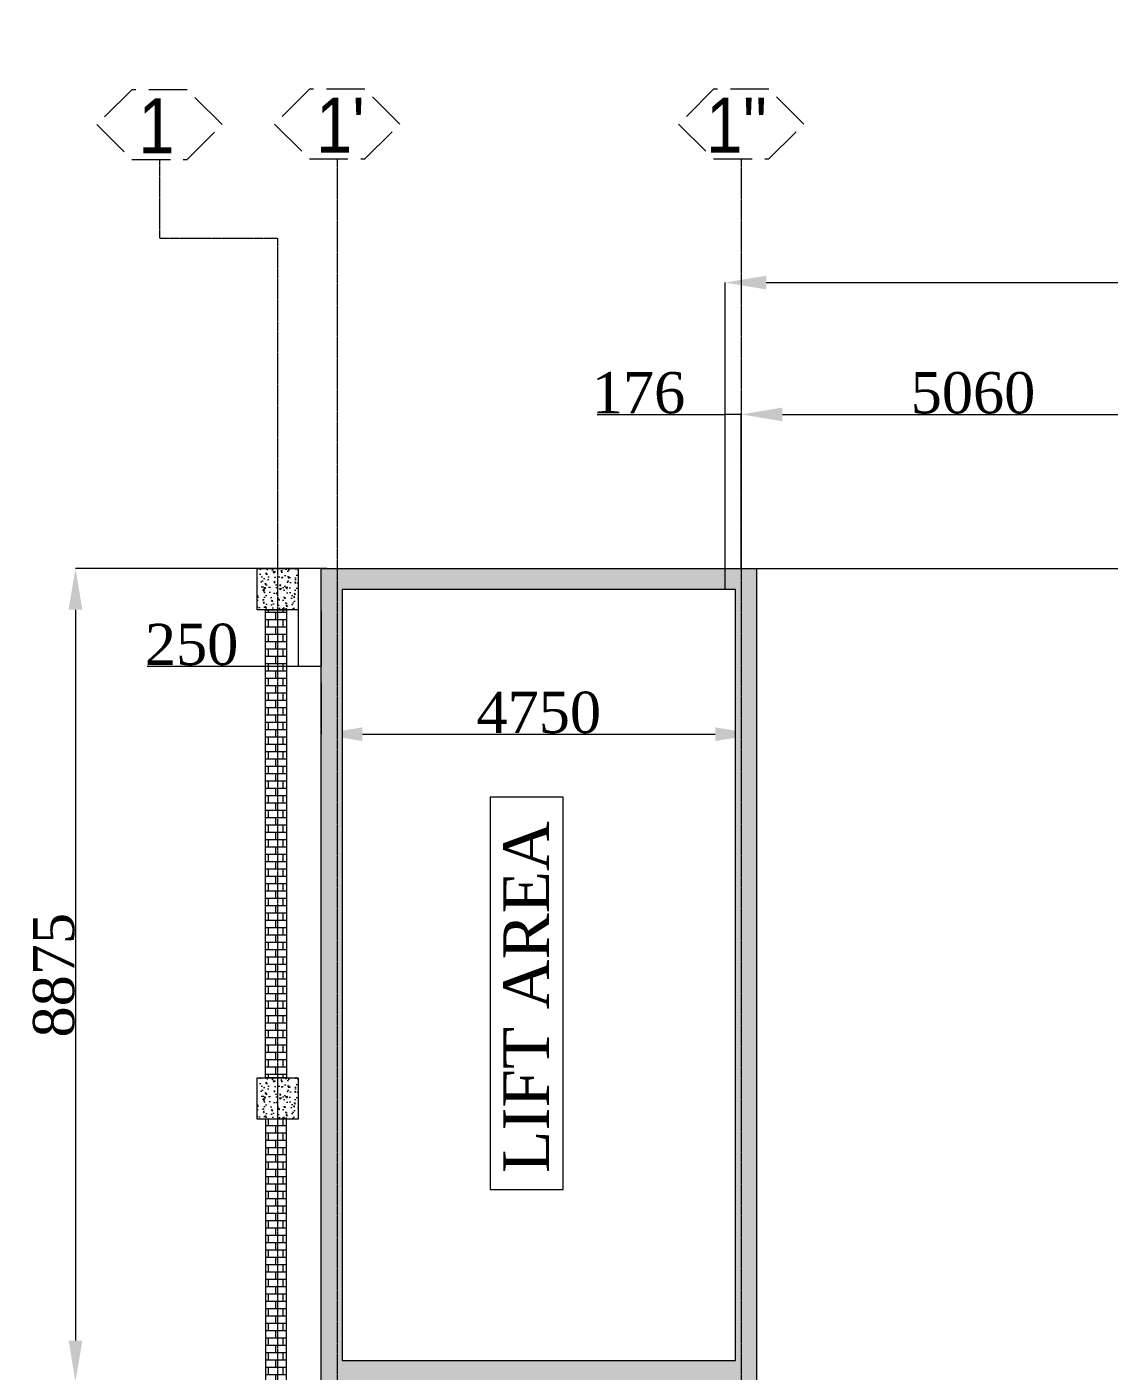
# Model space of a CAD drawing. Header units: millimetres. Extents: x 0 to 13151789, y -1482478 to 0.
# Drawn here: x 12762291 to 12774102, y -1301012 to -1286342 of the extents above; entities that cross this region are included whole.
import ezdxf

# ---------------------------------------------------------------- set-up
doc = ezdxf.new("R2010")
doc.units = ezdxf.units.MM
doc.header["$LTSCALE"] = 0.4
doc.header["$MEASUREMENT"] = 0
doc.header["$PDMODE"] = 66
doc.linetypes.add('CENTER', pattern=[2, 1.25, -0.25, 0.25, -0.25])
doc.linetypes.add('XKITLINE03', pattern=[6, 3, -1, 1, -1])
doc.layers.get('Defpoints').update_dxf_attribs({"lineweight": 0})
for name, color, linetype, lineweight in [('COLUM HATCH', 7, 'Continuous', 0), ('Grid', 202, 'CENTER', 0), ('HATCH', 8, 'Continuous', 0), ('Layer 1', 7, 'Continuous', 0), ('Other object type', 1, 'Continuous', 0), ('TEXT', 7, 'Continuous', 0)]:
    doc.layers.add(name, color=color, linetype=linetype, lineweight=lineweight)
doc.styles.add('ARIAL_', font='arial.ttf')
doc.styles.add('style2', font='ARIALN.TTF')
doc.styles.add('TNROMAN', font='times.ttf')
doc.dimstyles.new('shahid', dxfattribs={"dimtxt": 37.0005, "dimasz": 20, "dimexe": 8, "dimexo": 10, "dimgap": 5, "dimtad": 3, "dimdec": 0, "dimrnd": 1, "dimzin": 0, "dimdsep": 46, "dimtxsty": 'style2', "dimcen": 0.09, "dimclrt": 1, "dimadec": 0, "dimazin": 0, "dimtfac": 1, "dimtdec": 0, "dimtix": 1, "dimtmove": 1, "dimatfit": 3, "dimfxl": 1, "dimtolj": 1, "dimtzin": 0, "dimlwd": 5, "dimlwe": 5, "dimarcsym": 0})
pattern_1 = [(0, (5217888.11, -1755129.696), (0, 80), []), (90, (5217888.11, -1755129.696), (-80, 80), [80, -80])]

# ---------------------------------------------------------------- blocks, each defined once
blk = doc.blocks.new('*D101')
at = {"layer": 'Defpoints', "color": 0, "linetype": 'ByBlock', "lineweight": 0, "ltscale": 0.0025, "transparency": 16777216}
for p in [(12765566, -1292253), (12762821, -1301128), (12765566, -1301128)]:
    blk.add_point(p, dxfattribs=at)
at = {"layer": 'Layer 1', "color": 8, "linetype": 'ByBlock', "lineweight": 5, "ltscale": 0.0025, "transparency": 16777216}
for p, q in [((12765566, -1292253), (12762821, -1292253)), ((12762821, -1292703), (12762821, -1300678)), ((12765566, -1301128), (12762821, -1301128))]:
    blk.add_line(p, q, dxfattribs=at)
at = {"layer": 'Layer 1', "color": 8, "linetype": 'ByBlock', "lineweight": 0, "ltscale": 0.0025, "transparency": 16777216}
for points in [[(12762746, -1292703), (12762896, -1292703), (12762821, -1292253)], [(12762746, -1300678), (12762896, -1300678), (12762821, -1301128)]]:
    blk.add_solid(points, dxfattribs=at)
at = {"layer": 'Layer 1', "color": 2, "linetype": 'ByBlock', "lineweight": 0, "ltscale": 0.0025, "transparency": 16777216, "insert": (12762586, -1296691), "char_height": 450, "attachment_point": 5, "rotation": 90, "style": 'TNROMAN'}
blk.add_mtext('\\A1;8875', dxfattribs=at)
blk = doc.blocks.new('*D107')
at = {"layer": 'Defpoints', "color": 0, "lineweight": 0, "transparency": 16777216}
for p in [(12775147, -1290571), (12770087, -1292253), (12775147, -1292253)]:
    blk.add_point(p, dxfattribs=at)
at = {"layer": 'Layer 1', "color": 8, "lineweight": 5, "transparency": 16777216}
for p, q in [((12770087, -1292253), (12770087, -1290571)), ((12770537, -1290571), (12774697, -1290571)), ((12775147, -1292253), (12775147, -1290571))]:
    blk.add_line(p, q, dxfattribs=at)
at = {"layer": 'Layer 1', "color": 8, "lineweight": 0, "transparency": 16777216}
for points in [[(12770537, -1290496), (12770537, -1290646), (12770087, -1290571)], [(12774697, -1290496), (12774697, -1290646), (12775147, -1290571)]]:
    blk.add_solid(points, dxfattribs=at)
at = {"layer": 'Layer 1', "color": 2, "lineweight": 0, "transparency": 16777216, "insert": (12772617, -1290338), "char_height": 450, "attachment_point": 5, "style": 'TNROMAN'}
blk.add_mtext('\\A1;5060', dxfattribs=at)
blk = doc.blocks.new('*D114')
at = {"layer": 'Defpoints', "color": 0, "lineweight": 0, "transparency": 16777216}
for p in [(12812407, -1289132), (12812407, -1292156), (12769911, -1292480)]:
    blk.add_point(p, dxfattribs=at)
at = {"layer": 'Layer 1', "color": 8, "lineweight": 5, "transparency": 16777216}
for p, q in [((12769911, -1292480), (12769911, -1289132)), ((12770361, -1289132), (12811957, -1289132)), ((12812407, -1292156), (12812407, -1289132))]:
    blk.add_line(p, q, dxfattribs=at)
at = {"layer": 'Layer 1', "color": 8, "lineweight": 0, "transparency": 16777216}
for points in [[(12770361, -1289057), (12770361, -1289207), (12769911, -1289132)], [(12811957, -1289057), (12811957, -1289207), (12812407, -1289132)]]:
    blk.add_solid(points, dxfattribs=at)
at = {"layer": 'Layer 1', "color": 2, "lineweight": 0, "transparency": 16777216, "insert": (12791159, -1288892), "char_height": 450, "attachment_point": 5, "style": 'TNROMAN'}
blk.add_mtext('\\A1;LENGTH : 42496 O/O OF STEEL LINE ', dxfattribs=at)
blk = doc.blocks.new('*D95')
at = {"layer": 'Defpoints', "color": 0, "lineweight": 0, "transparency": 16777216}
for p in [(12765503, -1293501), (12770253, -1293501), (12770253, -1294061)]:
    blk.add_point(p, dxfattribs=at)
at = {"layer": 'Layer 1', "color": 8, "lineweight": 5, "transparency": 16777216}
for p, q in [((12765503, -1293501), (12765503, -1294061)), ((12770253, -1293501), (12770253, -1294061)), ((12765953, -1294061), (12769803, -1294061))]:
    blk.add_line(p, q, dxfattribs=at)
at = {"layer": 'Layer 1', "color": 8, "lineweight": 0, "transparency": 16777216}
for points in [[(12765953, -1293986), (12765953, -1294136), (12765503, -1294061)], [(12769803, -1293986), (12769803, -1294136), (12770253, -1294061)]]:
    blk.add_solid(points, dxfattribs=at)
at = {"layer": 'Layer 1', "color": 2, "lineweight": 0, "transparency": 16777216, "insert": (12767878, -1293826), "char_height": 450, "attachment_point": 5, "style": 'TNROMAN'}
blk.add_mtext('\\A1;4750', dxfattribs=at)
blk = doc.blocks.new('*D96')
at = {"layer": 'Defpoints', "color": 0, "linetype": 'ByBlock', "lineweight": 0, "ltscale": 0.0025, "transparency": 16777216}
for p in [(12765253, -1292703), (12765503, -1292713), (12765503, -1293318)]:
    blk.add_point(p, dxfattribs=at)
at = {"layer": 'Layer 1', "color": 8, "linetype": 'ByBlock', "lineweight": 5, "ltscale": 0.0025, "transparency": 16777216}
for p, q in [((12765253, -1292703), (12765253, -1293318)), ((12765503, -1292713), (12765503, -1293318)), ((12763604, -1293318), (12765253, -1293318)), ((12765253, -1293318), (12765503, -1293318)), ((12765253, -1293318), (12765503, -1293318))]:
    blk.add_line(p, q, dxfattribs=at)
at = {"layer": 'Layer 1', "color": 2, "linetype": 'ByBlock', "lineweight": 0, "ltscale": 0.0025, "transparency": 16777216, "insert": (12764089, -1293084), "char_height": 450, "attachment_point": 5, "style": 'TNROMAN'}
blk.add_mtext('\\A1;250', dxfattribs=at)
blk = doc.blocks.new('*D184')
at = {"layer": 'Defpoints', "color": 0, "lineweight": 0, "transparency": 16777216}
for p in [(12769911, -1290571), (12769911, -1291200), (12770087, -1292253)]:
    blk.add_point(p, dxfattribs=at)
at = {"layer": 'Layer 1', "color": 8, "lineweight": 5, "transparency": 16777216}
for p, q in [((12768515, -1290571), (12769911, -1290571)), ((12769911, -1291200), (12769911, -1290571)), ((12770087, -1290571), (12769911, -1290571)), ((12770087, -1290571), (12769911, -1290571)), ((12770087, -1292253), (12770087, -1290571))]:
    blk.add_line(p, q, dxfattribs=at)
at = {"layer": 'Layer 1', "color": 2, "lineweight": 0, "transparency": 16777216, "insert": (12768966, -1290337), "char_height": 450, "attachment_point": 5, "style": 'TNROMAN'}
blk.add_mtext('\\A1;176', dxfattribs=at)

msp = doc.modelspace()

# ---------------------------------------------------------------- hatches: boundary and pattern name
at = {"layer": 'HATCH', "lineweight": 0}
h = msp.add_hatch(dxfattribs=at)
h.set_pattern_fill('AR-CONC', color=251, scale=22, angle=90)
h.set_pattern_definition([(140, (5159125.77, -1962673.04), (13.8054697, 157.7972402), [16.5, -181.5]), (85, (5159125.77, -1962673.04), (-165.4822694, -30.5252934), [13.2, -145.2]), (190.4514445, (5159126.92, -1962659.89), (-151.676798, 127.2719463), [14.0228422, -154.2512646]), (136.1842, (5159081.77, -1962673.04), (36.414242, 234.7930927), [24.75, -272.25]), (186.6356355, (5159084.8, -1962653.48), (-214.306092, 205.625628), [21.034275, -231.377027]), (81.184164, (5159081.77, -1962673.04), (-214.306092, 205.625628), [19.8, -217.8]), (111, (5159092.77, -1962651.04), (88.576156, 131.3195515), [16.5, -181.5]), (56, (5159092.77, -1962651.04), (-159.53301, 53.529373), [13.2, -145.2]), (161.4514447, (5159100.15, -1962640.1), (-70.9568536, 184.848923), [14.0228418, -154.2512646]), (127.5, (5159125.77, -1962673.04), (-73.23664784, 2.67516817), [0, -143.44, 0, -147.4, 0, -145.75]), (97.5, (5159125.77, -1962673.04), (-86.7705766, 57.8752982), [0, -84.04, 0, -140.14, 0, -55.55]), (57.5, (5159125.77, -1962722.1), (4.9620718, 117.44093596), [0, -55, 0, -171.6, 0, -227.7]), (47.5, (5159125.77, -1962744.1), (-22.0230961, 128.3009573), [0, -71.5, 0, -113.96, 0, -161.7])])
h.paths.add_polyline_path([(12765252.6, -1292703), (12765252.6, -1292253), (12764802.4, -1292253), (12764802.4, -1292703)])
h = msp.add_hatch(dxfattribs=at)
h.set_pattern_fill('AR-CONC', color=251, scale=22, angle=90)
h.set_pattern_definition([(140, (5159125.58, -1968231.08), (13.8054697, 157.7972402), [16.5, -181.5]), (85, (5159125.58, -1968231.08), (-165.4822694, -30.5252934), [13.2, -145.2]), (190.4514445, (5159126.73, -1968217.93), (-151.676798, 127.2719463), [14.0228422, -154.2512646]), (136.1842, (5159081.58, -1968231.08), (36.414242, 234.7930927), [24.75, -272.25]), (186.6356355, (5159084.6, -1968211.52), (-214.306092, 205.625628), [21.034275, -231.377027]), (81.184164, (5159081.58, -1968231.08), (-214.306092, 205.625628), [19.8, -217.8]), (111, (5159092.58, -1968209.08), (88.576156, 131.3195515), [16.5, -181.5]), (56, (5159092.58, -1968209.08), (-159.53301, 53.529373), [13.2, -145.2]), (161.4514447, (5159099.96, -1968198.14), (-70.9568536, 184.848923), [14.0228418, -154.2512646]), (127.5, (5159125.576, -1968231.08), (-73.23664784, 2.67516817), [0, -143.44, 0, -147.4, 0, -145.75]), (97.5, (5159125.576, -1968231.08), (-86.7705766, 57.8752982), [0, -84.04, 0, -140.14, 0, -55.55]), (57.5, (5159125.576, -1968280.14), (4.9620718, 117.44093596), [0, -55, 0, -171.6, 0, -227.7]), (47.5, (5159125.58, -1968302.14), (-22.0230961, 128.3009573), [0, -71.5, 0, -113.96, 0, -161.7])])
h.paths.add_polyline_path([(12765252.4, -1298261), (12765252.4, -1297811), (12764802.4, -1297811), (12764802.4, -1298261)])
at = {"layer": 'Other object type', "lineweight": 0}
h = msp.add_hatch(dxfattribs=at)
h.set_pattern_fill('AR-CONC', color=150, scale=30)
h.set_pattern_definition([(50, (5217888.1, -1755129.73), (215.1780548, -18.8256405), [22.5, -247.5]), (355, (5217888.1, -1755129.73), (-41.6254, 225.65764), [18, -198]), (100.4514445, (5217906.04, -1755131.3), (173.552654, 206.8319973), [19.1220576, -210.3426336]), (46.1842, (5217888.1, -1755069.73), (320.172399, -49.655784), [33.75, -371.25]), (96.6356355, (5217914.8, -1755073.87), (280.398584, 292.23558), [28.683103, -315.514128]), (351.184164, (5217888.1, -1755069.73), (280.398584, 292.23558), [27, -297]), (21, (5217918.1, -1755084.73), (179.0721156, -120.785667), [22.5, -247.5]), (326, (5217918.1, -1755084.73), (72.9945996, 217.5450135), [18, -198]), (71.4514447, (5217933.03, -1755094.8), (252.066713, 96.759346), [19.122057, -210.3426336]), (37.5, (5217888.11, -1755129.73), (3.6479566, 99.86815615), [0, -195.6, 0, -201, 0, -198.75]), (7.5, (5217888.11, -1755129.73), (78.9208612, 118.3235136), [0, -114.6, 0, -191.1, 0, -75.75]), (327.5, (5217821.21, -1755129.73), (160.14673085, -6.7664615), [0, -75, 0, -234, 0, -310.5]), (317.5, (5217791.21, -1755129.73), (174.9558508, 30.0314947), [0, -97.5, 0, -155.4, 0, -220.5])])
h.paths.add_polyline_path([(12770087.3, -1301128), (12770087.3, -1292253), (12765677.3, -1292253), (12765677.3, -1301128)])
h.paths.add_polyline_path([(12765731.3, -1300897.3), (12765731.3, -1292480.3), (12770023.3, -1292480.3), (12770023.3, -1300897.3)], flags=16)
h.paths.add_polyline_path([(12767347.7, -1299028.4), (12767347.7, -1294748.6), (12768144.2, -1294748.6), (12768144.2, -1299028.4)], flags=0)
h.paths.add_polyline_path([(12765677.3, -1292253), (12765502.6, -1292253), (12765502.6, -1301126.3), (12765677.3, -1301126.3)])
h.paths.add_polyline_path([(12770252.3, -1292253), (12770087.3, -1292253), (12770087.3, -1301126.3), (12770252.3, -1301126.3)])
h.paths.add_polyline_path([(12768115.6, -1298973), (12768115.6, -1294970.1), (12767365.1, -1294970.1), (12767365.1, -1298973)], flags=0)
h = msp.add_hatch(dxfattribs=at)
h.set_pattern_fill('AR-B816', color=241, scale=10)
h.set_pattern_definition(pattern_1)
h.paths.add_polyline_path([(12765122.4, -1292703), (12765027.6, -1292703), (12765027.6, -1297811), (12765122.4, -1297811)])
h.paths.add_polyline_path([(12765027.6, -1292703), (12764893.4, -1292703), (12764893.4, -1297811), (12765027.6, -1297811)])
h = msp.add_hatch(dxfattribs=at)
h.set_pattern_fill('AR-B816', color=241, scale=10)
h.set_pattern_definition(pattern_1)
h.paths.add_polyline_path([(12765122.4, -1303370.8), (12765027.6, -1303370.8), (12765027.6, -1298261), (12765122.4, -1298261)])
h.paths.add_polyline_path([(12765027.6, -1303370.8), (12764893.4, -1303370.8), (12764893.4, -1298261), (12765027.6, -1298261)])

# ---------------------------------------------------------------- linework, layer by layer
at = {"layer": 'COLUM HATCH', "color": 8, "lineweight": 0}
msp.add_lwpolyline([(12767347.7, -1299028.4), (12768144.2, -1299028.4), (12768144.2, -1294748.6), (12767347.7, -1294748.6)], close=True, dxfattribs=at)
at = {"layer": 'Grid', "linetype": 'XKITLINE03', "lineweight": 0}
for p, q in [((12765677.3, -1287783.4), (12765677.3, -1320385.5)), ((12770087.3, -1287783.4), (12770087.3, -1320385.5))]:
    msp.add_line(p, q, dxfattribs=at)
at = {"layer": 'Grid', "linetype": 'XKITLINE03', "lineweight": 0, "ltscale": 350}
for points in [[(12763436.4, -1287789.2), (12764040.7, -1287789.2), (12764421.6, -1287408.3), (12764040.7, -1287027.5), (12763436.4, -1287027.5), (12763055.6, -1287408.3)], [(12765375.2, -1287783.4), (12765979.5, -1287783.4), (12766360.3, -1287402.5), (12765979.5, -1287021.7), (12765375.2, -1287021.7), (12764994.3, -1287402.5)], [(12769785.2, -1287783.4), (12770389.5, -1287783.4), (12770770.3, -1287402.5), (12770389.5, -1287021.7), (12769785.2, -1287021.7), (12769404.3, -1287402.5)]]:
    msp.add_lwpolyline(points, close=True, dxfattribs=at)
at = {"layer": 'Grid', "linetype": 'XKITLINE03', "lineweight": 0}
msp.add_lwpolyline([(12763738.6, -1287789.2), (12763738.6, -1288646.8), (12765027.6, -1288646.8), (12765027.6, -1320385.5)], dxfattribs=at)
at = {"layer": 'HATCH', "color": 251, "lineweight": 0}
for points in [[(12764802.4, -1292253), (12765252.6, -1292253), (12765252.6, -1292703), (12764802.4, -1292703)], [(12764802.4, -1297811), (12765252.4, -1297811), (12765252.4, -1298261), (12764802.4, -1298261)]]:
    msp.add_lwpolyline(points, close=True, dxfattribs=at)
at = {"layer": 'Other object type', "color": 0, "lineweight": 0}
msp.add_line((12770252.3, -1292253), (12812407.3, -1292253), dxfattribs=at)
at = {"layer": 'Other object type', "color": 150, "lineweight": 0}
for points in [[(12765502.6, -1292253), (12770252.3, -1292253), (12770252.3, -1301128), (12765502.6, -1301128)], [(12765731.3, -1300897.3), (12770023.3, -1300897.3), (12770023.3, -1292480.3), (12765731.3, -1292480.3)]]:
    msp.add_lwpolyline(points, close=True, dxfattribs=at)
at = {"layer": 'Other object type', "color": 241, "lineweight": 0}
for points in [[(12764893.4, -1292703), (12765122.4, -1292703), (12765122.4, -1297811), (12764893.4, -1297811)], [(12764893.4, -1303370.8), (12765122.4, -1303370.8), (12765122.4, -1298261), (12764893.4, -1298261)]]:
    msp.add_lwpolyline(points, close=True, dxfattribs=at)

# ---------------------------------------------------------------- texts
at = {"layer": 'Grid', "color": 2, "lineweight": 0, "style": 'ARIAL_', "width": 0.85}
for s, p in [('1', (12763507.3, -1287720.8)), ("1'", (12765446.1, -1287715)), ("1''", (12769704.6, -1287715))]:
    msp.add_text(s, height=600, dxfattribs=at).set_placement(p)
at = {"layer": 'TEXT', "lineweight": 0, "style": 'TNROMAN'}
msp.add_text('LIFT AREA', height=500, rotation=90, dxfattribs=at).set_placement((12767990.2, -1298847.9))

# ---------------------------------------------------------------- dimensions: what is measured, and where the dimension line sits
at = {"layer": 'Layer 1', "color": 0, "lineweight": 0}
dim = msp.add_linear_dim(base=(12812407.3, -1289132.3), p1=(12769911.3, -1292480.3), p2=(12812407.3, -1292156.5), text='LENGTH : <> O/O OF STEEL LINE ', dimstyle='shahid', override={"dimtxt": 450, "dimasz": 450, "dimexe": 0, "dimexo": 0, "dimtxsty": 'TNROMAN', "dimclrd": 8, "dimclre": 8, "dimclrt": 2}, dxfattribs=at)
dim.commit()
dim.dimension.update_dxf_attribs({"geometry": '*D114', "text_midpoint": (12791159.3, -1288891.6)})
at = {"layer": 'Layer 1', "color": 241, "lineweight": 0}
dim = msp.add_linear_dim(base=(12769911.3, -1290571.5), p1=(12770087.3, -1292253), p2=(12769911.3, -1291200.2), dimstyle='shahid', override={"dimtxt": 450, "dimasz": 450, "dimexe": 0, "dimexo": 0, "dimtxsty": 'TNROMAN', "dimclrd": 8, "dimclre": 8, "dimclrt": 2}, dxfattribs=at)
dim.commit()
dim.dimension.update_dxf_attribs({"geometry": '*D184', "text_midpoint": (12768966.2, -1290336.9), "dimtype": 160})
at = {"layer": 'Layer 1', "color": 0, "lineweight": 0}
for base, p1, p2, picture, middle in [((12775147.3, -1290571.5), (12770087.3, -1292253), (12775147.3, -1292253), '*D107', (12772617.3, -1290337.6)), ((12770252.6, -1294060.6), (12765502.6, -1293501.1), (12770252.6, -1293501.1), '*D95', (12767877.6, -1293826))]:
    dim = msp.add_linear_dim(base=base, p1=p1, p2=p2, dimstyle='shahid', override={"dimtxt": 450, "dimasz": 450, "dimexe": 0, "dimexo": 0, "dimtxsty": 'TNROMAN', "dimclrd": 8, "dimclre": 8, "dimclrt": 2}, dxfattribs=at)
    dim.commit()
    dim.dimension.update_dxf_attribs({"geometry": picture, "text_midpoint": middle})
at = {"layer": 'Layer 1', "linetype": 'ByBlock', "lineweight": 0, "ltscale": 0.0025}
dim = msp.add_linear_dim(base=(12762820.6, -1301128), p1=(12765566.3, -1292253), p2=(12765566.3, -1301128), angle=90, dimstyle='shahid', override={"dimtxt": 450, "dimasz": 450, "dimexe": 0, "dimexo": 0, "dimtxsty": 'TNROMAN', "dimclrd": 8, "dimclre": 8, "dimclrt": 2}, dxfattribs=at)
dim.commit()
dim.dimension.update_dxf_attribs({"geometry": '*D101', "text_midpoint": (12762586, -1296690.5)})
dim = msp.add_linear_dim(base=(12765502.6, -1293318.2), p1=(12765252.6, -1292702.8), p2=(12765502.6, -1292712.8), dimstyle='shahid', override={"dimtxt": 450, "dimasz": 450, "dimexe": 0, "dimexo": 0, "dimtxsty": 'TNROMAN', "dimclrd": 8, "dimclre": 8, "dimclrt": 2}, dxfattribs=at)
dim.commit()
dim.dimension.update_dxf_attribs({"geometry": '*D96', "text_midpoint": (12764088.7, -1293465.8), "dimtype": 160})

doc.saveas('drawing.dxf')
